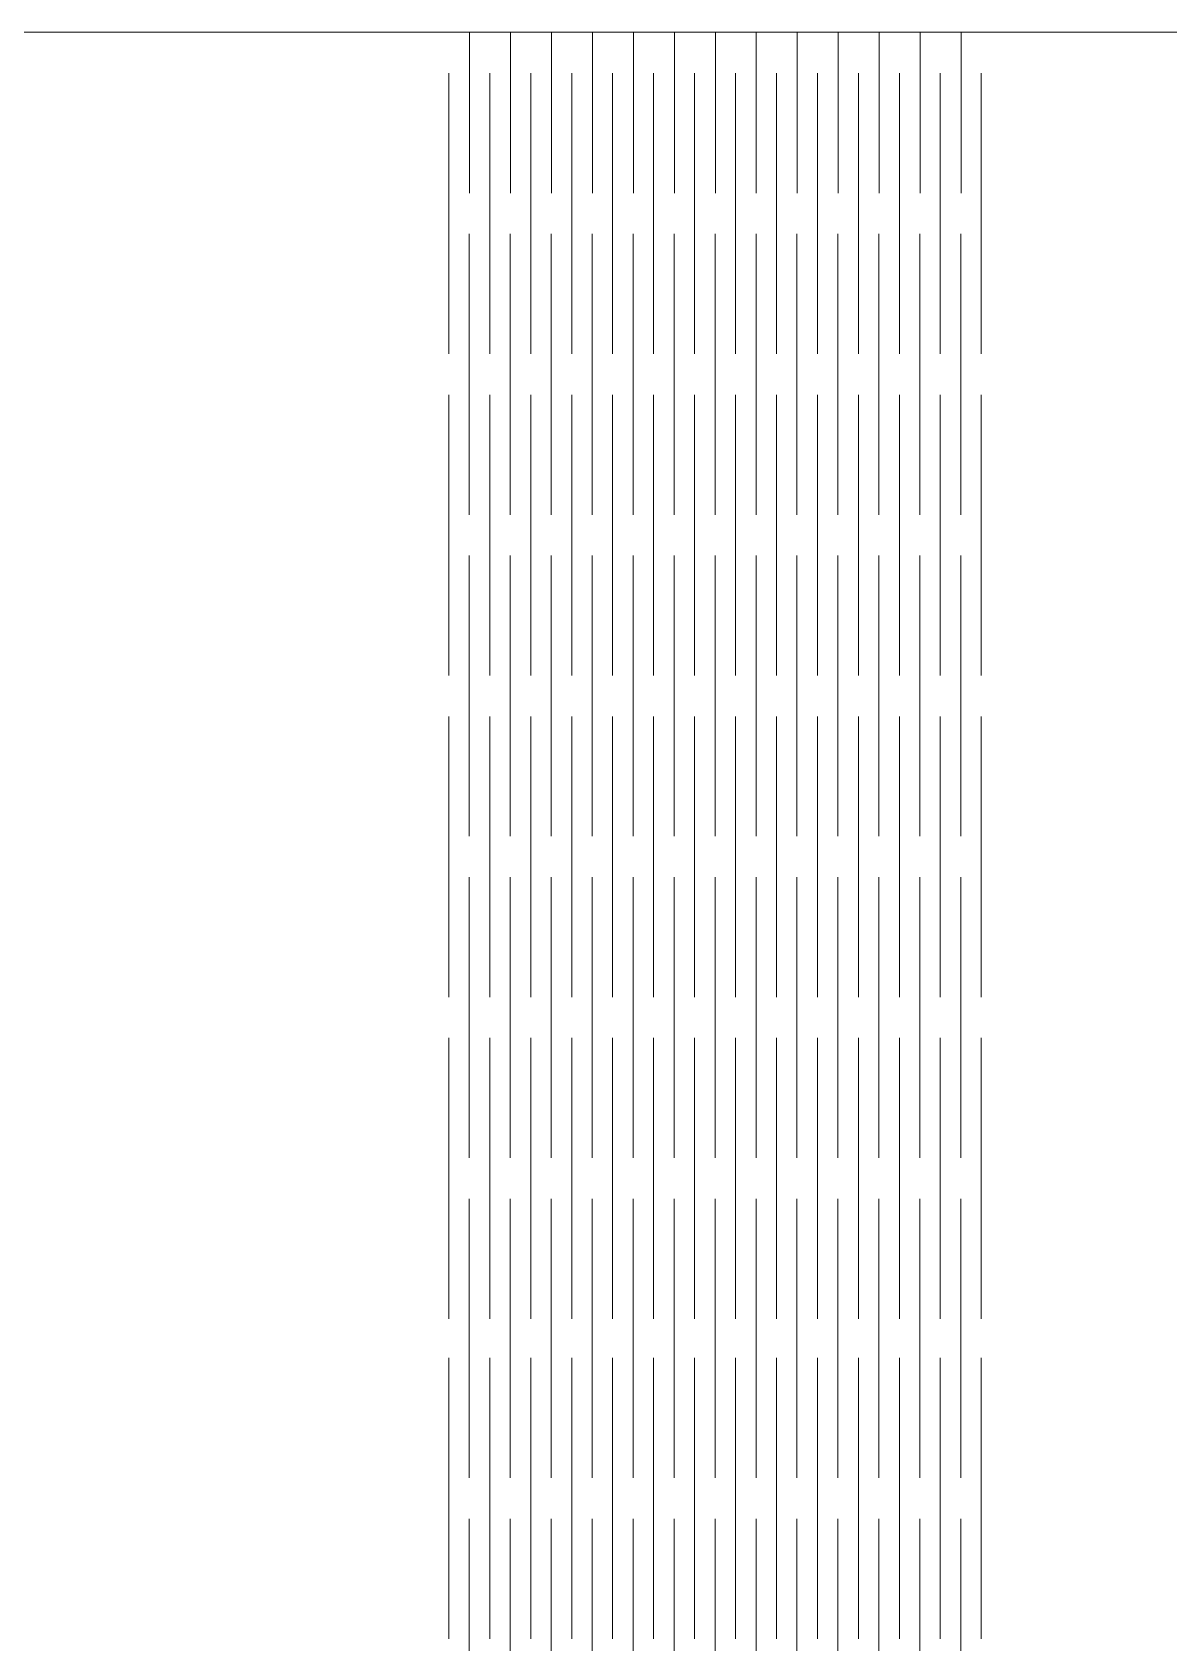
# Model space of a CAD drawing. Header units: millimetres. Extents: x -253 to 334, y -87 to 330.
# Drawn here: x -64 to 19.3, y 212.2 to 330.2 of the extents above; entities that cross this region are included whole.
import ezdxf

# ---------------------------------------------------------------- set-up
doc = ezdxf.new("R2010")
doc.units = ezdxf.units.MM
doc.header["$MEASUREMENT"] = 0
doc.layers.add('layer 1', color=7, linetype='Continuous')

msp = doc.modelspace()

# ---------------------------------------------------------------- linework, layer by layer
at = {"layer": 'layer 1', "color": 250, "lineweight": 9}
for points, knots in [([(-242.83, 232.9704), (-242.83, 232.9704), (-242.83, 296.349), (-242.83, 296.349), (-242.83, 296.349), (-242.83, 296.349), (-242.83, 322.1543), (-242.83, 322.1543), (-242.83, 322.1543), (-242.83, 326.5543), (-239.23, 330.1543), (-234.8301, 330.1543), (-234.8301, 330.1543), (-234.8301, 330.1543), (-46.9461, 330.1543), (-46.9461, 330.1543)], [0, 0, 0, 0, 0.2, 0.2, 0.2, 0.2, 0.4, 0.4, 0.4, 0.4, 0.6, 0.6, 0.6, 0.6, 1, 1, 1, 1]), ([(140.4009, 232.9704), (140.4009, 232.9704), (140.4009, 296.349), (140.4009, 296.349), (140.4009, 296.349), (140.4009, 296.349), (140.4009, 322.1543), (140.4009, 322.1543), (140.4009, 322.1543), (140.4009, 326.5543), (136.8009, 330.1543), (132.4009, 330.1543), (132.4009, 330.1543), (132.4009, 330.1543), (-46.9461, 330.1543), (-46.9461, 330.1543)], [0, 0, 0, 0, 0.2, 0.2, 0.2, 0.2, 0.4, 0.4, 0.4, 0.4, 0.6, 0.6, 0.6, 0.6, 1, 1, 1, 1]), ([(-33.4571, 306.5887), (-33.4571, 306.5887), (-33.4571, 327.1543), (-33.4571, 327.1543), (-33.4571, 327.1543), (-33.4571, 327.1543), (-33.4571, 306.5887), (-33.4571, 306.5887)], [0, 0, 0, 0, 0.33333333, 0.33333333, 0.33333333, 0.33333333, 1, 1, 1, 1]), ([(-30.4571, 306.5887), (-30.4571, 306.5887), (-30.4571, 327.1543), (-30.4571, 327.1543), (-30.4571, 327.1543), (-30.4571, 327.1543), (-30.4571, 306.5887), (-30.4571, 306.5887)], [0, 0, 0, 0, 0.33333333, 0.33333333, 0.33333333, 0.33333333, 1, 1, 1, 1]), ([(-27.4571, 306.5887), (-27.4571, 306.5887), (-27.4571, 327.1543), (-27.4571, 327.1543), (-27.4571, 327.1543), (-27.4571, 327.1543), (-27.4571, 306.5887), (-27.4571, 306.5887)], [0, 0, 0, 0, 0.33333333, 0.33333333, 0.33333333, 0.33333333, 1, 1, 1, 1]), ([(-24.4571, 306.5887), (-24.4571, 306.5887), (-24.4571, 327.1543), (-24.4571, 327.1543), (-24.4571, 327.1543), (-24.4571, 327.1543), (-24.4571, 306.5887), (-24.4571, 306.5887)], [0, 0, 0, 0, 0.33333333, 0.33333333, 0.33333333, 0.33333333, 1, 1, 1, 1]), ([(-21.4571, 306.5887), (-21.4571, 306.5887), (-21.4571, 327.1543), (-21.4571, 327.1543), (-21.4571, 327.1543), (-21.4571, 327.1543), (-21.4571, 306.5887), (-21.4571, 306.5887)], [0, 0, 0, 0, 0.33333333, 0.33333333, 0.33333333, 0.33333333, 1, 1, 1, 1]), ([(-18.4571, 306.5887), (-18.4571, 306.5887), (-18.4571, 327.1543), (-18.4571, 327.1543), (-18.4571, 327.1543), (-18.4571, 306.5887), (-18.4571, 306.5887)], [0, 0, 0, 0, 1, 1, 1, 21.5656, 21.5656, 21.5656, 21.5656]), ([(-15.4571, 306.5887), (-15.4571, 306.5887), (-15.4571, 327.1543), (-15.4571, 327.1543), (-15.4571, 327.1543), (-15.4571, 327.1543), (-15.4571, 306.5887), (-15.4571, 306.5887)], [0, 0, 0, 0, 0.33333333, 0.33333333, 0.33333333, 0.33333333, 1, 1, 1, 1]), ([(-12.4571, 306.5887), (-12.4571, 306.5887), (-12.4571, 327.1543), (-12.4571, 327.1543), (-12.4571, 327.1543), (-12.4571, 327.1543), (-12.4571, 306.5887), (-12.4571, 306.5887)], [0, 0, 0, 0, 0.33333333, 0.33333333, 0.33333333, 0.33333333, 1, 1, 1, 1]), ([(-9.4571, 306.5887), (-9.4571, 306.5887), (-9.4571, 327.1543), (-9.4571, 327.1543), (-9.4571, 327.1543), (-9.4571, 327.1543), (-9.4571, 306.5887), (-9.4571, 306.5887)], [0, 0, 0, 0, 0.33333333, 0.33333333, 0.33333333, 0.33333333, 1, 1, 1, 1]), ([(-6.4571, 306.5887), (-6.4571, 306.5887), (-6.4571, 327.1543), (-6.4571, 327.1543), (-6.4571, 327.1543), (-6.4571, 327.1543), (-6.4571, 306.5887), (-6.4571, 306.5887)], [0, 0, 0, 0, 0.33333333, 0.33333333, 0.33333333, 0.33333333, 1, 1, 1, 1]), ([(-3.4571, 306.5887), (-3.4571, 306.5887), (-3.4571, 327.1543), (-3.4571, 327.1543), (-3.4571, 327.1543), (-3.4571, 327.1543), (-3.4571, 306.5887), (-3.4571, 306.5887)], [0, 0, 0, 0, 0.33333333, 0.33333333, 0.33333333, 0.33333333, 1, 1, 1, 1]), ([(-0.4571, 306.5887), (-0.4571, 306.5887), (-0.4571, 327.1543), (-0.4571, 327.1543), (-0.4571, 327.1543), (-0.4571, 327.1543), (-0.4571, 306.5887), (-0.4571, 306.5887)], [0, 0, 0, 0, 0.33333333, 0.33333333, 0.33333333, 0.33333333, 1, 1, 1, 1]), ([(2.5429, 306.5887), (2.5429, 306.5887), (2.5429, 327.1543), (2.5429, 327.1543), (2.5429, 327.1543), (2.5429, 327.1543), (2.5429, 306.5887), (2.5429, 306.5887)], [0, 0, 0, 0, 0.33333333, 0.33333333, 0.33333333, 0.33333333, 1, 1, 1, 1]), ([(5.5429, 306.5887), (5.5429, 306.5887), (5.5429, 327.1543), (5.5429, 327.1543), (5.5429, 327.1543), (5.5429, 327.1543), (5.5429, 306.5887), (5.5429, 306.5887)], [0, 0, 0, 0, 0.33333333, 0.33333333, 0.33333333, 0.33333333, 1, 1, 1, 1]), ([(-31.9571, 294.811), (-31.9571, 294.811), (-31.9571, 315.3765), (-31.9571, 315.3765), (-31.9571, 315.3765), (-31.9571, 315.3765), (-31.9571, 294.811), (-31.9571, 294.811)], [0, 0, 0, 0, 0.33333333, 0.33333333, 0.33333333, 0.33333333, 1, 1, 1, 1]), ([(-28.9571, 294.811), (-28.9571, 294.811), (-28.9571, 315.3765), (-28.9571, 315.3765), (-28.9571, 315.3765), (-28.9571, 315.3765), (-28.9571, 294.811), (-28.9571, 294.811)], [0, 0, 0, 0, 0.33333333, 0.33333333, 0.33333333, 0.33333333, 1, 1, 1, 1]), ([(-25.9571, 294.811), (-25.9571, 294.811), (-25.9571, 315.3765), (-25.9571, 315.3765), (-25.9571, 315.3765), (-25.9571, 315.3765), (-25.9571, 294.811), (-25.9571, 294.811)], [0, 0, 0, 0, 0.33333333, 0.33333333, 0.33333333, 0.33333333, 1, 1, 1, 1]), ([(-22.9571, 294.811), (-22.9571, 294.811), (-22.9571, 315.3765), (-22.9571, 315.3765), (-22.9571, 315.3765), (-22.9571, 315.3765), (-22.9571, 294.811), (-22.9571, 294.811)], [0, 0, 0, 0, 0.33333333, 0.33333333, 0.33333333, 0.33333333, 1, 1, 1, 1]), ([(-19.9571, 294.811), (-19.9571, 294.811), (-19.9571, 315.3765), (-19.9571, 315.3765), (-19.9571, 315.3765), (-19.9571, 315.3765), (-19.9571, 294.811), (-19.9571, 294.811)], [0, 0, 0, 0, 0.33333333, 0.33333333, 0.33333333, 0.33333333, 1, 1, 1, 1]), ([(-16.9571, 294.811), (-16.9571, 294.811), (-16.9571, 315.3765), (-16.9571, 315.3765), (-16.9571, 315.3765), (-16.9571, 315.3765), (-16.9571, 294.811), (-16.9571, 294.811)], [0, 0, 0, 0, 0.33333333, 0.33333333, 0.33333333, 0.33333333, 1, 1, 1, 1]), ([(-13.9571, 294.811), (-13.9571, 294.811), (-13.9571, 315.3765), (-13.9571, 315.3765), (-13.9571, 315.3765), (-13.9571, 315.3765), (-13.9571, 294.811), (-13.9571, 294.811)], [0, 0, 0, 0, 0.33333333, 0.33333333, 0.33333333, 0.33333333, 1, 1, 1, 1]), ([(-10.9571, 294.811), (-10.9571, 294.811), (-10.9571, 315.3765), (-10.9571, 315.3765), (-10.9571, 315.3765), (-10.9571, 315.3765), (-10.9571, 294.811), (-10.9571, 294.811)], [0, 0, 0, 0, 0.33333333, 0.33333333, 0.33333333, 0.33333333, 1, 1, 1, 1]), ([(-7.9571, 294.811), (-7.9571, 294.811), (-7.9571, 315.3765), (-7.9571, 315.3765), (-7.9571, 315.3765), (-7.9571, 315.3765), (-7.9571, 294.811), (-7.9571, 294.811)], [0, 0, 0, 0, 0.33333333, 0.33333333, 0.33333333, 0.33333333, 1, 1, 1, 1]), ([(-4.9571, 294.811), (-4.9571, 294.811), (-4.9571, 315.3765), (-4.9571, 315.3765), (-4.9571, 315.3765), (-4.9571, 315.3765), (-4.9571, 294.811), (-4.9571, 294.811)], [0, 0, 0, 0, 0.33333333, 0.33333333, 0.33333333, 0.33333333, 1, 1, 1, 1]), ([(-1.9571, 294.811), (-1.9571, 294.811), (-1.9571, 315.3765), (-1.9571, 315.3765), (-1.9571, 315.3765), (-1.9571, 315.3765), (-1.9571, 294.811), (-1.9571, 294.811)], [0, 0, 0, 0, 0.33333333, 0.33333333, 0.33333333, 0.33333333, 1, 1, 1, 1]), ([(1.0429, 294.811), (1.0429, 294.811), (1.0429, 315.3765), (1.0429, 315.3765), (1.0429, 315.3765), (1.0429, 315.3765), (1.0429, 294.811), (1.0429, 294.811)], [0, 0, 0, 0, 0.33333333, 0.33333333, 0.33333333, 0.33333333, 1, 1, 1, 1]), ([(4.0429, 294.811), (4.0429, 294.811), (4.0429, 315.3765), (4.0429, 315.3765), (4.0429, 315.3765), (4.0429, 315.3765), (4.0429, 294.811), (4.0429, 294.811)], [0, 0, 0, 0, 0.33333333, 0.33333333, 0.33333333, 0.33333333, 1, 1, 1, 1]), ([(-33.4571, 283.0332), (-33.4571, 283.0332), (-33.4571, 303.5987), (-33.4571, 303.5987), (-33.4571, 303.5987), (-33.4571, 303.5987), (-33.4571, 283.0332), (-33.4571, 283.0332)], [0, 0, 0, 0, 0.33333333, 0.33333333, 0.33333333, 0.33333333, 1, 1, 1, 1]), ([(-30.4571, 283.0332), (-30.4571, 283.0332), (-30.4571, 303.5987), (-30.4571, 303.5987), (-30.4571, 303.5987), (-30.4571, 303.5987), (-30.4571, 283.0332), (-30.4571, 283.0332)], [0, 0, 0, 0, 0.33333333, 0.33333333, 0.33333333, 0.33333333, 1, 1, 1, 1]), ([(-27.4571, 283.0332), (-27.4571, 283.0332), (-27.4571, 303.5987), (-27.4571, 303.5987), (-27.4571, 303.5987), (-27.4571, 303.5987), (-27.4571, 283.0332), (-27.4571, 283.0332)], [0, 0, 0, 0, 0.33333333, 0.33333333, 0.33333333, 0.33333333, 1, 1, 1, 1]), ([(-24.4571, 283.0332), (-24.4571, 283.0332), (-24.4571, 303.5987), (-24.4571, 303.5987), (-24.4571, 303.5987), (-24.4571, 303.5987), (-24.4571, 283.0332), (-24.4571, 283.0332)], [0, 0, 0, 0, 0.33333333, 0.33333333, 0.33333333, 0.33333333, 1, 1, 1, 1]), ([(-21.4571, 283.0332), (-21.4571, 283.0332), (-21.4571, 303.5987), (-21.4571, 303.5987), (-21.4571, 303.5987), (-21.4571, 303.5987), (-21.4571, 283.0332), (-21.4571, 283.0332)], [0, 0, 0, 0, 0.33333333, 0.33333333, 0.33333333, 0.33333333, 1, 1, 1, 1]), ([(-18.4571, 283.0332), (-18.4571, 283.0332), (-18.4571, 303.5987), (-18.4571, 303.5987), (-18.4571, 303.5987), (-18.4571, 303.5987), (-18.4571, 283.0332), (-18.4571, 283.0332)], [0, 0, 0, 0, 0.33333333, 0.33333333, 0.33333333, 0.33333333, 1, 1, 1, 1]), ([(-15.4571, 283.0332), (-15.4571, 283.0332), (-15.4571, 303.5987), (-15.4571, 303.5987), (-15.4571, 303.5987), (-15.4571, 303.5987), (-15.4571, 283.0332), (-15.4571, 283.0332)], [0, 0, 0, 0, 0.33333333, 0.33333333, 0.33333333, 0.33333333, 1, 1, 1, 1]), ([(-12.4571, 283.0332), (-12.4571, 283.0332), (-12.4571, 303.5987), (-12.4571, 303.5987), (-12.4571, 303.5987), (-12.4571, 303.5987), (-12.4571, 283.0332), (-12.4571, 283.0332)], [0, 0, 0, 0, 0.33333333, 0.33333333, 0.33333333, 0.33333333, 1, 1, 1, 1]), ([(-9.4571, 283.0332), (-9.4571, 283.0332), (-9.4571, 303.5987), (-9.4571, 303.5987), (-9.4571, 303.5987), (-9.4571, 303.5987), (-9.4571, 283.0332), (-9.4571, 283.0332)], [0, 0, 0, 0, 0.33333333, 0.33333333, 0.33333333, 0.33333333, 1, 1, 1, 1]), ([(-6.4571, 283.0332), (-6.4571, 283.0332), (-6.4571, 303.5987), (-6.4571, 303.5987), (-6.4571, 303.5987), (-6.4571, 303.5987), (-6.4571, 283.0332), (-6.4571, 283.0332)], [0, 0, 0, 0, 0.33333333, 0.33333333, 0.33333333, 0.33333333, 1, 1, 1, 1]), ([(-3.4571, 283.0332), (-3.4571, 283.0332), (-3.4571, 303.5987), (-3.4571, 303.5987), (-3.4571, 303.5987), (-3.4571, 303.5987), (-3.4571, 283.0332), (-3.4571, 283.0332)], [0, 0, 0, 0, 0.33333333, 0.33333333, 0.33333333, 0.33333333, 1, 1, 1, 1]), ([(-0.4571, 283.0332), (-0.4571, 283.0332), (-0.4571, 303.5987), (-0.4571, 303.5987), (-0.4571, 303.5987), (-0.4571, 303.5987), (-0.4571, 283.0332), (-0.4571, 283.0332)], [0, 0, 0, 0, 0.33333333, 0.33333333, 0.33333333, 0.33333333, 1, 1, 1, 1]), ([(2.5429, 283.0332), (2.5429, 283.0332), (2.5429, 303.5987), (2.5429, 303.5987), (2.5429, 303.5987), (2.5429, 303.5987), (2.5429, 283.0332), (2.5429, 283.0332)], [0, 0, 0, 0, 0.33333333, 0.33333333, 0.33333333, 0.33333333, 1, 1, 1, 1]), ([(5.5429, 283.0332), (5.5429, 283.0332), (5.5429, 303.5987), (5.5429, 303.5987), (5.5429, 303.5987), (5.5429, 303.5987), (5.5429, 283.0332), (5.5429, 283.0332)], [0, 0, 0, 0, 0.33333333, 0.33333333, 0.33333333, 0.33333333, 1, 1, 1, 1]), ([(-31.9571, 271.2554), (-31.9571, 271.2554), (-31.9571, 291.8209), (-31.9571, 291.8209), (-31.9571, 291.8209), (-31.9571, 291.8209), (-31.9571, 271.2554), (-31.9571, 271.2554)], [0, 0, 0, 0, 0.33333333, 0.33333333, 0.33333333, 0.33333333, 1, 1, 1, 1]), ([(-28.9571, 271.2554), (-28.9571, 271.2554), (-28.9571, 291.8209), (-28.9571, 291.8209), (-28.9571, 291.8209), (-28.9571, 291.8209), (-28.9571, 271.2554), (-28.9571, 271.2554)], [0, 0, 0, 0, 0.33333333, 0.33333333, 0.33333333, 0.33333333, 1, 1, 1, 1]), ([(-25.9571, 271.2554), (-25.9571, 271.2554), (-25.9571, 291.8209), (-25.9571, 291.8209), (-25.9571, 291.8209), (-25.9571, 291.8209), (-25.9571, 271.2554), (-25.9571, 271.2554)], [0, 0, 0, 0, 0.33333333, 0.33333333, 0.33333333, 0.33333333, 1, 1, 1, 1]), ([(-22.9571, 271.2554), (-22.9571, 271.2554), (-22.9571, 291.8209), (-22.9571, 291.8209), (-22.9571, 291.8209), (-22.9571, 291.8209), (-22.9571, 271.2554), (-22.9571, 271.2554)], [0, 0, 0, 0, 0.33333333, 0.33333333, 0.33333333, 0.33333333, 1, 1, 1, 1]), ([(-19.9571, 271.2554), (-19.9571, 271.2554), (-19.9571, 291.8209), (-19.9571, 291.8209), (-19.9571, 291.8209), (-19.9571, 291.8209), (-19.9571, 271.2554), (-19.9571, 271.2554)], [0, 0, 0, 0, 0.33333333, 0.33333333, 0.33333333, 0.33333333, 1, 1, 1, 1]), ([(-16.9571, 271.2554), (-16.9571, 271.2554), (-16.9571, 291.8209), (-16.9571, 291.8209), (-16.9571, 291.8209), (-16.9571, 291.8209), (-16.9571, 271.2554), (-16.9571, 271.2554)], [0, 0, 0, 0, 0.33333333, 0.33333333, 0.33333333, 0.33333333, 1, 1, 1, 1]), ([(-13.9571, 271.2554), (-13.9571, 271.2554), (-13.9571, 291.8209), (-13.9571, 291.8209), (-13.9571, 291.8209), (-13.9571, 291.8209), (-13.9571, 271.2554), (-13.9571, 271.2554)], [0, 0, 0, 0, 0.33333333, 0.33333333, 0.33333333, 0.33333333, 1, 1, 1, 1]), ([(-10.9571, 271.2554), (-10.9571, 271.2554), (-10.9571, 291.8209), (-10.9571, 291.8209), (-10.9571, 291.8209), (-10.9571, 291.8209), (-10.9571, 271.2554), (-10.9571, 271.2554)], [0, 0, 0, 0, 0.33333333, 0.33333333, 0.33333333, 0.33333333, 1, 1, 1, 1]), ([(-7.9571, 271.2554), (-7.9571, 271.2554), (-7.9571, 291.8209), (-7.9571, 291.8209), (-7.9571, 291.8209), (-7.9571, 291.8209), (-7.9571, 271.2554), (-7.9571, 271.2554)], [0, 0, 0, 0, 0.33333333, 0.33333333, 0.33333333, 0.33333333, 1, 1, 1, 1]), ([(-4.9571, 271.2554), (-4.9571, 271.2554), (-4.9571, 291.8209), (-4.9571, 291.8209), (-4.9571, 291.8209), (-4.9571, 291.8209), (-4.9571, 271.2554), (-4.9571, 271.2554)], [0, 0, 0, 0, 0.33333333, 0.33333333, 0.33333333, 0.33333333, 1, 1, 1, 1]), ([(-1.9571, 271.2554), (-1.9571, 271.2554), (-1.9571, 291.8209), (-1.9571, 291.8209), (-1.9571, 291.8209), (-1.9571, 291.8209), (-1.9571, 271.2554), (-1.9571, 271.2554)], [0, 0, 0, 0, 0.33333333, 0.33333333, 0.33333333, 0.33333333, 1, 1, 1, 1]), ([(1.0429, 271.2554), (1.0429, 271.2554), (1.0429, 291.8209), (1.0429, 291.8209), (1.0429, 291.8209), (1.0429, 291.8209), (1.0429, 271.2554), (1.0429, 271.2554)], [0, 0, 0, 0, 0.33333333, 0.33333333, 0.33333333, 0.33333333, 1, 1, 1, 1]), ([(4.0429, 271.2554), (4.0429, 271.2554), (4.0429, 291.8209), (4.0429, 291.8209), (4.0429, 291.8209), (4.0429, 291.8209), (4.0429, 271.2554), (4.0429, 271.2554)], [0, 0, 0, 0, 0.33333333, 0.33333333, 0.33333333, 0.33333333, 1, 1, 1, 1]), ([(-33.4571, 259.4776), (-33.4571, 259.4776), (-33.4571, 280.0432), (-33.4571, 280.0432), (-33.4571, 280.0432), (-33.4571, 280.0432), (-33.4571, 259.4776), (-33.4571, 259.4776)], [0, 0, 0, 0, 0.33333333, 0.33333333, 0.33333333, 0.33333333, 1, 1, 1, 1]), ([(-30.4571, 259.4776), (-30.4571, 259.4776), (-30.4571, 280.0432), (-30.4571, 280.0432), (-30.4571, 280.0432), (-30.4571, 280.0432), (-30.4571, 259.4776), (-30.4571, 259.4776)], [0, 0, 0, 0, 0.33333333, 0.33333333, 0.33333333, 0.33333333, 1, 1, 1, 1]), ([(-27.4571, 259.4776), (-27.4571, 259.4776), (-27.4571, 280.0432), (-27.4571, 280.0432), (-27.4571, 280.0432), (-27.4571, 280.0432), (-27.4571, 259.4776), (-27.4571, 259.4776)], [0, 0, 0, 0, 0.33333333, 0.33333333, 0.33333333, 0.33333333, 1, 1, 1, 1]), ([(-24.4571, 259.4776), (-24.4571, 259.4776), (-24.4571, 280.0432), (-24.4571, 280.0432), (-24.4571, 280.0432), (-24.4571, 280.0432), (-24.4571, 259.4776), (-24.4571, 259.4776)], [0, 0, 0, 0, 0.33333333, 0.33333333, 0.33333333, 0.33333333, 1, 1, 1, 1]), ([(-21.4571, 259.4776), (-21.4571, 259.4776), (-21.4571, 280.0432), (-21.4571, 280.0432), (-21.4571, 280.0432), (-21.4571, 280.0432), (-21.4571, 259.4776), (-21.4571, 259.4776)], [0, 0, 0, 0, 0.33333333, 0.33333333, 0.33333333, 0.33333333, 1, 1, 1, 1]), ([(-18.4571, 259.4776), (-18.4571, 259.4776), (-18.4571, 280.0432), (-18.4571, 280.0432), (-18.4571, 280.0432), (-18.4571, 280.0432), (-18.4571, 259.4776), (-18.4571, 259.4776)], [0, 0, 0, 0, 0.33333333, 0.33333333, 0.33333333, 0.33333333, 1, 1, 1, 1]), ([(-15.4571, 259.4776), (-15.4571, 259.4776), (-15.4571, 280.0432), (-15.4571, 280.0432), (-15.4571, 280.0432), (-15.4571, 280.0432), (-15.4571, 259.4776), (-15.4571, 259.4776)], [0, 0, 0, 0, 0.33333333, 0.33333333, 0.33333333, 0.33333333, 1, 1, 1, 1]), ([(-12.4571, 259.4776), (-12.4571, 259.4776), (-12.4571, 280.0432), (-12.4571, 280.0432), (-12.4571, 280.0432), (-12.4571, 280.0432), (-12.4571, 259.4776), (-12.4571, 259.4776)], [0, 0, 0, 0, 0.33333333, 0.33333333, 0.33333333, 0.33333333, 1, 1, 1, 1]), ([(-9.4571, 259.4776), (-9.4571, 259.4776), (-9.4571, 280.0432), (-9.4571, 280.0432), (-9.4571, 280.0432), (-9.4571, 280.0432), (-9.4571, 259.4776), (-9.4571, 259.4776)], [0, 0, 0, 0, 0.33333333, 0.33333333, 0.33333333, 0.33333333, 1, 1, 1, 1]), ([(-6.4571, 259.4776), (-6.4571, 259.4776), (-6.4571, 280.0432), (-6.4571, 280.0432), (-6.4571, 280.0432), (-6.4571, 280.0432), (-6.4571, 259.4776), (-6.4571, 259.4776)], [0, 0, 0, 0, 0.33333333, 0.33333333, 0.33333333, 0.33333333, 1, 1, 1, 1]), ([(-3.4571, 259.4776), (-3.4571, 259.4776), (-3.4571, 280.0432), (-3.4571, 280.0432), (-3.4571, 280.0432), (-3.4571, 280.0432), (-3.4571, 259.4776), (-3.4571, 259.4776)], [0, 0, 0, 0, 0.33333333, 0.33333333, 0.33333333, 0.33333333, 1, 1, 1, 1]), ([(-0.4571, 259.4776), (-0.4571, 259.4776), (-0.4571, 280.0432), (-0.4571, 280.0432), (-0.4571, 280.0432), (-0.4571, 280.0432), (-0.4571, 259.4776), (-0.4571, 259.4776)], [0, 0, 0, 0, 0.33333333, 0.33333333, 0.33333333, 0.33333333, 1, 1, 1, 1]), ([(2.5429, 259.4776), (2.5429, 259.4776), (2.5429, 280.0432), (2.5429, 280.0432), (2.5429, 280.0432), (2.5429, 280.0432), (2.5429, 259.4776), (2.5429, 259.4776)], [0, 0, 0, 0, 0.33333333, 0.33333333, 0.33333333, 0.33333333, 1, 1, 1, 1]), ([(5.5429, 259.4776), (5.5429, 259.4776), (5.5429, 280.0432), (5.5429, 280.0432), (5.5429, 280.0432), (5.5429, 280.0432), (5.5429, 259.4776), (5.5429, 259.4776)], [0, 0, 0, 0, 0.33333333, 0.33333333, 0.33333333, 0.33333333, 1, 1, 1, 1]), ([(-31.9571, 247.6999), (-31.9571, 247.6999), (-31.9571, 268.2654), (-31.9571, 268.2654), (-31.9571, 268.2654), (-31.9571, 268.2654), (-31.9571, 247.6999), (-31.9571, 247.6999)], [0, 0, 0, 0, 0.33333333, 0.33333333, 0.33333333, 0.33333333, 1, 1, 1, 1]), ([(-28.9571, 247.6999), (-28.9571, 247.6999), (-28.9571, 268.2654), (-28.9571, 268.2654), (-28.9571, 268.2654), (-28.9571, 268.2654), (-28.9571, 247.6999), (-28.9571, 247.6999)], [0, 0, 0, 0, 0.33333333, 0.33333333, 0.33333333, 0.33333333, 1, 1, 1, 1]), ([(-25.9571, 247.6999), (-25.9571, 247.6999), (-25.9571, 268.2654), (-25.9571, 268.2654), (-25.9571, 268.2654), (-25.9571, 268.2654), (-25.9571, 247.6999), (-25.9571, 247.6999)], [0, 0, 0, 0, 0.33333333, 0.33333333, 0.33333333, 0.33333333, 1, 1, 1, 1]), ([(-22.9571, 247.6999), (-22.9571, 247.6999), (-22.9571, 268.2654), (-22.9571, 268.2654), (-22.9571, 268.2654), (-22.9571, 268.2654), (-22.9571, 247.6999), (-22.9571, 247.6999)], [0, 0, 0, 0, 0.33333333, 0.33333333, 0.33333333, 0.33333333, 1, 1, 1, 1]), ([(-19.9571, 247.6999), (-19.9571, 247.6999), (-19.9571, 268.2654), (-19.9571, 268.2654), (-19.9571, 268.2654), (-19.9571, 268.2654), (-19.9571, 247.6999), (-19.9571, 247.6999)], [0, 0, 0, 0, 0.33333333, 0.33333333, 0.33333333, 0.33333333, 1, 1, 1, 1]), ([(-16.9571, 247.6999), (-16.9571, 247.6999), (-16.9571, 268.2654), (-16.9571, 268.2654), (-16.9571, 268.2654), (-16.9571, 268.2654), (-16.9571, 247.6999), (-16.9571, 247.6999)], [0, 0, 0, 0, 0.33333333, 0.33333333, 0.33333333, 0.33333333, 1, 1, 1, 1]), ([(-13.9571, 247.6999), (-13.9571, 247.6999), (-13.9571, 268.2654), (-13.9571, 268.2654), (-13.9571, 268.2654), (-13.9571, 268.2654), (-13.9571, 247.6999), (-13.9571, 247.6999)], [0, 0, 0, 0, 0.33333333, 0.33333333, 0.33333333, 0.33333333, 1, 1, 1, 1]), ([(-10.9571, 247.6999), (-10.9571, 247.6999), (-10.9571, 268.2654), (-10.9571, 268.2654), (-10.9571, 268.2654), (-10.9571, 268.2654), (-10.9571, 247.6999), (-10.9571, 247.6999)], [0, 0, 0, 0, 0.33333333, 0.33333333, 0.33333333, 0.33333333, 1, 1, 1, 1]), ([(-7.9571, 247.6999), (-7.9571, 247.6999), (-7.9571, 268.2654), (-7.9571, 268.2654), (-7.9571, 268.2654), (-7.9571, 268.2654), (-7.9571, 247.6999), (-7.9571, 247.6999)], [0, 0, 0, 0, 0.33333333, 0.33333333, 0.33333333, 0.33333333, 1, 1, 1, 1]), ([(-4.9571, 247.6999), (-4.9571, 247.6999), (-4.9571, 268.2654), (-4.9571, 268.2654), (-4.9571, 268.2654), (-4.9571, 268.2654), (-4.9571, 247.6999), (-4.9571, 247.6999)], [0, 0, 0, 0, 0.33333333, 0.33333333, 0.33333333, 0.33333333, 1, 1, 1, 1]), ([(-1.9571, 247.6999), (-1.9571, 247.6999), (-1.9571, 268.2654), (-1.9571, 268.2654), (-1.9571, 268.2654), (-1.9571, 268.2654), (-1.9571, 247.6999), (-1.9571, 247.6999)], [0, 0, 0, 0, 0.33333333, 0.33333333, 0.33333333, 0.33333333, 1, 1, 1, 1]), ([(1.0429, 247.6999), (1.0429, 247.6999), (1.0429, 268.2654), (1.0429, 268.2654), (1.0429, 268.2654), (1.0429, 268.2654), (1.0429, 247.6999), (1.0429, 247.6999)], [0, 0, 0, 0, 0.33333333, 0.33333333, 0.33333333, 0.33333333, 1, 1, 1, 1]), ([(4.0429, 247.6999), (4.0429, 247.6999), (4.0429, 268.2654), (4.0429, 268.2654), (4.0429, 268.2654), (4.0429, 268.2654), (4.0429, 247.6999), (4.0429, 247.6999)], [0, 0, 0, 0, 0.33333333, 0.33333333, 0.33333333, 0.33333333, 1, 1, 1, 1]), ([(-33.4571, 235.9221), (-33.4571, 235.9221), (-33.4571, 256.4876), (-33.4571, 256.4876), (-33.4571, 256.4876), (-33.4571, 256.4876), (-33.4571, 235.9221), (-33.4571, 235.9221)], [0, 0, 0, 0, 0.33333333, 0.33333333, 0.33333333, 0.33333333, 1, 1, 1, 1]), ([(-30.4571, 235.9221), (-30.4571, 235.9221), (-30.4571, 256.4876), (-30.4571, 256.4876), (-30.4571, 256.4876), (-30.4571, 256.4876), (-30.4571, 235.9221), (-30.4571, 235.9221)], [0, 0, 0, 0, 0.33333333, 0.33333333, 0.33333333, 0.33333333, 1, 1, 1, 1]), ([(-27.4571, 235.9221), (-27.4571, 235.9221), (-27.4571, 256.4876), (-27.4571, 256.4876), (-27.4571, 256.4876), (-27.4571, 256.4876), (-27.4571, 235.9221), (-27.4571, 235.9221)], [0, 0, 0, 0, 0.33333333, 0.33333333, 0.33333333, 0.33333333, 1, 1, 1, 1]), ([(-24.4571, 235.9221), (-24.4571, 235.9221), (-24.4571, 256.4876), (-24.4571, 256.4876), (-24.4571, 256.4876), (-24.4571, 256.4876), (-24.4571, 235.9221), (-24.4571, 235.9221)], [0, 0, 0, 0, 0.33333333, 0.33333333, 0.33333333, 0.33333333, 1, 1, 1, 1]), ([(-21.4571, 235.9221), (-21.4571, 235.9221), (-21.4571, 256.4876), (-21.4571, 256.4876), (-21.4571, 256.4876), (-21.4571, 256.4876), (-21.4571, 235.9221), (-21.4571, 235.9221)], [0, 0, 0, 0, 0.33333333, 0.33333333, 0.33333333, 0.33333333, 1, 1, 1, 1]), ([(-18.4571, 235.9221), (-18.4571, 235.9221), (-18.4571, 256.4876), (-18.4571, 256.4876), (-18.4571, 256.4876), (-18.4571, 256.4876), (-18.4571, 235.9221), (-18.4571, 235.9221)], [0, 0, 0, 0, 0.33333333, 0.33333333, 0.33333333, 0.33333333, 1, 1, 1, 1]), ([(-15.4571, 235.9221), (-15.4571, 235.9221), (-15.4571, 256.4876), (-15.4571, 256.4876), (-15.4571, 256.4876), (-15.4571, 256.4876), (-15.4571, 235.9221), (-15.4571, 235.9221)], [0, 0, 0, 0, 0.33333333, 0.33333333, 0.33333333, 0.33333333, 1, 1, 1, 1]), ([(-12.4571, 235.9221), (-12.4571, 235.9221), (-12.4571, 256.4876), (-12.4571, 256.4876), (-12.4571, 256.4876), (-12.4571, 256.4876), (-12.4571, 235.9221), (-12.4571, 235.9221)], [0, 0, 0, 0, 0.33333333, 0.33333333, 0.33333333, 0.33333333, 1, 1, 1, 1]), ([(-9.4571, 235.9221), (-9.4571, 235.9221), (-9.4571, 256.4876), (-9.4571, 256.4876), (-9.4571, 256.4876), (-9.4571, 256.4876), (-9.4571, 235.9221), (-9.4571, 235.9221)], [0, 0, 0, 0, 0.33333333, 0.33333333, 0.33333333, 0.33333333, 1, 1, 1, 1]), ([(-6.4571, 235.9221), (-6.4571, 235.9221), (-6.4571, 256.4876), (-6.4571, 256.4876), (-6.4571, 256.4876), (-6.4571, 256.4876), (-6.4571, 235.9221), (-6.4571, 235.9221)], [0, 0, 0, 0, 0.33333333, 0.33333333, 0.33333333, 0.33333333, 1, 1, 1, 1]), ([(-3.4571, 235.9221), (-3.4571, 235.9221), (-3.4571, 256.4876), (-3.4571, 256.4876), (-3.4571, 256.4876), (-3.4571, 256.4876), (-3.4571, 235.9221), (-3.4571, 235.9221)], [0, 0, 0, 0, 0.33333333, 0.33333333, 0.33333333, 0.33333333, 1, 1, 1, 1]), ([(-0.4571, 235.9221), (-0.4571, 235.9221), (-0.4571, 256.4876), (-0.4571, 256.4876), (-0.4571, 256.4876), (-0.4571, 256.4876), (-0.4571, 235.9221), (-0.4571, 235.9221)], [0, 0, 0, 0, 0.33333333, 0.33333333, 0.33333333, 0.33333333, 1, 1, 1, 1]), ([(2.5429, 235.9221), (2.5429, 235.9221), (2.5429, 256.4876), (2.5429, 256.4876), (2.5429, 256.4876), (2.5429, 256.4876), (2.5429, 235.9221), (2.5429, 235.9221)], [0, 0, 0, 0, 0.33333333, 0.33333333, 0.33333333, 0.33333333, 1, 1, 1, 1]), ([(5.5429, 235.9221), (5.5429, 235.9221), (5.5429, 256.4876), (5.5429, 256.4876), (5.5429, 256.4876), (5.5429, 256.4876), (5.5429, 235.9221), (5.5429, 235.9221)], [0, 0, 0, 0, 0.33333333, 0.33333333, 0.33333333, 0.33333333, 1, 1, 1, 1]), ([(-31.9571, 232.9704), (-31.9571, 232.9704), (-31.9571, 244.7099), (-31.9571, 244.7099), (-31.9571, 244.7099), (-31.9571, 244.7099), (-31.9571, 232.9704), (-31.9571, 232.9704)], [0, 0, 0, 0, 0.33333333, 0.33333333, 0.33333333, 0.33333333, 1, 1, 1, 1]), ([(-28.9571, 232.9704), (-28.9571, 232.9704), (-28.9571, 244.7099), (-28.9571, 244.7099), (-28.9571, 244.7099), (-28.9571, 244.7099), (-28.9571, 232.9704), (-28.9571, 232.9704)], [0, 0, 0, 0, 0.33333333, 0.33333333, 0.33333333, 0.33333333, 1, 1, 1, 1]), ([(-25.9571, 232.9704), (-25.9571, 232.9704), (-25.9571, 244.7099), (-25.9571, 244.7099), (-25.9571, 244.7099), (-25.9571, 244.7099), (-25.9571, 232.9704), (-25.9571, 232.9704)], [0, 0, 0, 0, 0.33333333, 0.33333333, 0.33333333, 0.33333333, 1, 1, 1, 1]), ([(-22.9571, 232.9704), (-22.9571, 232.9704), (-22.9571, 244.7099), (-22.9571, 244.7099), (-22.9571, 244.7099), (-22.9571, 244.7099), (-22.9571, 232.9704), (-22.9571, 232.9704)], [0, 0, 0, 0, 0.33333333, 0.33333333, 0.33333333, 0.33333333, 1, 1, 1, 1]), ([(-19.9571, 232.9704), (-19.9571, 232.9704), (-19.9571, 244.7099), (-19.9571, 244.7099), (-19.9571, 244.7099), (-19.9571, 244.7099), (-19.9571, 232.9704), (-19.9571, 232.9704)], [0, 0, 0, 0, 0.33333333, 0.33333333, 0.33333333, 0.33333333, 1, 1, 1, 1]), ([(-16.9571, 232.9704), (-16.9571, 232.9704), (-16.9571, 244.7099), (-16.9571, 244.7099), (-16.9571, 244.7099), (-16.9571, 244.7099), (-16.9571, 232.9704), (-16.9571, 232.9704)], [0, 0, 0, 0, 0.33333333, 0.33333333, 0.33333333, 0.33333333, 1, 1, 1, 1]), ([(-13.9571, 232.9704), (-13.9571, 232.9704), (-13.9571, 244.7099), (-13.9571, 244.7099), (-13.9571, 244.7099), (-13.9571, 244.7099), (-13.9571, 232.9704), (-13.9571, 232.9704)], [0, 0, 0, 0, 0.33333333, 0.33333333, 0.33333333, 0.33333333, 1, 1, 1, 1]), ([(-10.9571, 232.9704), (-10.9571, 232.9704), (-10.9571, 244.7099), (-10.9571, 244.7099), (-10.9571, 244.7099), (-10.9571, 244.7099), (-10.9571, 232.9704), (-10.9571, 232.9704)], [0, 0, 0, 0, 0.33333333, 0.33333333, 0.33333333, 0.33333333, 1, 1, 1, 1]), ([(-7.9571, 232.9704), (-7.9571, 232.9704), (-7.9571, 244.7099), (-7.9571, 244.7099), (-7.9571, 244.7099), (-7.9571, 244.7099), (-7.9571, 232.9704), (-7.9571, 232.9704)], [0, 0, 0, 0, 0.33333333, 0.33333333, 0.33333333, 0.33333333, 1, 1, 1, 1]), ([(-4.9571, 232.9704), (-4.9571, 232.9704), (-4.9571, 244.7099), (-4.9571, 244.7099), (-4.9571, 244.7099), (-4.9571, 244.7099), (-4.9571, 232.9704), (-4.9571, 232.9704)], [0, 0, 0, 0, 0.33333333, 0.33333333, 0.33333333, 0.33333333, 1, 1, 1, 1]), ([(-1.9571, 232.9704), (-1.9571, 232.9704), (-1.9571, 244.7099), (-1.9571, 244.7099), (-1.9571, 244.7099), (-1.9571, 244.7099), (-1.9571, 232.9704), (-1.9571, 232.9704)], [0, 0, 0, 0, 0.33333333, 0.33333333, 0.33333333, 0.33333333, 1, 1, 1, 1]), ([(1.0429, 232.9704), (1.0429, 232.9704), (1.0429, 244.7099), (1.0429, 244.7099), (1.0429, 244.7099), (1.0429, 244.7099), (1.0429, 232.9704), (1.0429, 232.9704)], [0, 0, 0, 0, 0.33333333, 0.33333333, 0.33333333, 0.33333333, 1, 1, 1, 1]), ([(4.0429, 232.9704), (4.0429, 232.9704), (4.0429, 244.7099), (4.0429, 244.7099), (4.0429, 244.7099), (4.0429, 244.7099), (4.0429, 232.9704), (4.0429, 232.9704)], [0, 0, 0, 0, 0.33333333, 0.33333333, 0.33333333, 0.33333333, 1, 1, 1, 1]), ([(-105.9461, 138.8269), (-105.9461, 138.8269), (-22.9461, 138.8269), (-22.9461, 138.8269), (-22.9461, 138.8269), (-22.9461, 138.8269), (132.4009, 138.8269), (132.4009, 138.8269), (132.4009, 138.8269), (136.8009, 138.8269), (140.4009, 142.4269), (140.4009, 146.8269), (140.4009, 146.8269), (140.4009, 146.8269), (140.4009, 232.9704), (140.4009, 232.9704)], [0, 0, 0, 0, 0.2, 0.2, 0.2, 0.2, 0.4, 0.4, 0.4, 0.4, 0.6, 0.6, 0.6, 0.6, 1, 1, 1, 1]), ([(-33.4571, 212.4836), (-33.4571, 212.4836), (-33.4571, 233.049), (-33.4571, 233.049), (-33.4571, 233.049), (-33.4571, 233.049), (-33.4571, 212.4836), (-33.4571, 212.4836)], [0, 0, 0, 0, 0.33333333, 0.33333333, 0.33333333, 0.33333333, 1, 1, 1, 1]), ([(-31.9571, 232.9704), (-31.9571, 232.9704), (-31.9571, 224.2612), (-31.9571, 224.2612), (-31.9571, 224.2612), (-31.9571, 224.2612), (-31.9571, 232.9704), (-31.9571, 232.9704)], [0, 0, 0, 0, 0.33333333, 0.33333333, 0.33333333, 0.33333333, 1, 1, 1, 1]), ([(-30.4571, 212.4836), (-30.4571, 212.4836), (-30.4571, 233.049), (-30.4571, 233.049), (-30.4571, 233.049), (-30.4571, 233.049), (-30.4571, 212.4836), (-30.4571, 212.4836)], [0, 0, 0, 0, 0.33333333, 0.33333333, 0.33333333, 0.33333333, 1, 1, 1, 1]), ([(-28.9571, 232.9704), (-28.9571, 232.9704), (-28.9571, 224.2612), (-28.9571, 224.2612), (-28.9571, 224.2612), (-28.9571, 224.2612), (-28.9571, 232.9704), (-28.9571, 232.9704)], [0, 0, 0, 0, 0.33333333, 0.33333333, 0.33333333, 0.33333333, 1, 1, 1, 1]), ([(-27.4571, 212.4836), (-27.4571, 212.4836), (-27.4571, 233.049), (-27.4571, 233.049), (-27.4571, 233.049), (-27.4571, 233.049), (-27.4571, 212.4836), (-27.4571, 212.4836)], [0, 0, 0, 0, 0.33333333, 0.33333333, 0.33333333, 0.33333333, 1, 1, 1, 1]), ([(-25.9571, 232.9704), (-25.9571, 232.9704), (-25.9571, 224.2612), (-25.9571, 224.2612), (-25.9571, 224.2612), (-25.9571, 224.2612), (-25.9571, 232.9704), (-25.9571, 232.9704)], [0, 0, 0, 0, 0.33333333, 0.33333333, 0.33333333, 0.33333333, 1, 1, 1, 1]), ([(-24.4571, 212.4836), (-24.4571, 212.4836), (-24.4571, 233.049), (-24.4571, 233.049), (-24.4571, 233.049), (-24.4571, 233.049), (-24.4571, 212.4836), (-24.4571, 212.4836)], [0, 0, 0, 0, 0.33333333, 0.33333333, 0.33333333, 0.33333333, 1, 1, 1, 1]), ([(-22.9571, 232.9704), (-22.9571, 232.9704), (-22.9571, 224.2612), (-22.9571, 224.2612), (-22.9571, 224.2612), (-22.9571, 224.2612), (-22.9571, 232.9704), (-22.9571, 232.9704)], [0, 0, 0, 0, 0.33333333, 0.33333333, 0.33333333, 0.33333333, 1, 1, 1, 1]), ([(-21.4571, 212.4836), (-21.4571, 212.4836), (-21.4571, 233.049), (-21.4571, 233.049), (-21.4571, 233.049), (-21.4571, 233.049), (-21.4571, 212.4836), (-21.4571, 212.4836)], [0, 0, 0, 0, 0.33333333, 0.33333333, 0.33333333, 0.33333333, 1, 1, 1, 1]), ([(-19.9571, 232.9704), (-19.9571, 232.9704), (-19.9571, 224.2612), (-19.9571, 224.2612), (-19.9571, 224.2612), (-19.9571, 224.2612), (-19.9571, 232.9704), (-19.9571, 232.9704)], [0, 0, 0, 0, 0.33333333, 0.33333333, 0.33333333, 0.33333333, 1, 1, 1, 1]), ([(-18.4571, 212.4836), (-18.4571, 212.4836), (-18.4571, 233.049), (-18.4571, 233.049), (-18.4571, 233.049), (-18.4571, 233.049), (-18.4571, 212.4836), (-18.4571, 212.4836)], [0, 0, 0, 0, 0.33333333, 0.33333333, 0.33333333, 0.33333333, 1, 1, 1, 1]), ([(-16.9571, 232.9704), (-16.9571, 232.9704), (-16.9571, 224.2612), (-16.9571, 224.2612), (-16.9571, 224.2612), (-16.9571, 224.2612), (-16.9571, 232.9704), (-16.9571, 232.9704)], [0, 0, 0, 0, 0.33333333, 0.33333333, 0.33333333, 0.33333333, 1, 1, 1, 1]), ([(-15.4571, 212.4836), (-15.4571, 212.4836), (-15.4571, 233.049), (-15.4571, 233.049), (-15.4571, 233.049), (-15.4571, 233.049), (-15.4571, 212.4836), (-15.4571, 212.4836)], [0, 0, 0, 0, 0.33333333, 0.33333333, 0.33333333, 0.33333333, 1, 1, 1, 1]), ([(-13.9571, 232.9704), (-13.9571, 232.9704), (-13.9571, 224.2612), (-13.9571, 224.2612), (-13.9571, 224.2612), (-13.9571, 224.2612), (-13.9571, 232.9704), (-13.9571, 232.9704)], [0, 0, 0, 0, 0.33333333, 0.33333333, 0.33333333, 0.33333333, 1, 1, 1, 1]), ([(-12.4571, 212.4836), (-12.4571, 212.4836), (-12.4571, 233.049), (-12.4571, 233.049), (-12.4571, 233.049), (-12.4571, 233.049), (-12.4571, 212.4836), (-12.4571, 212.4836)], [0, 0, 0, 0, 0.33333333, 0.33333333, 0.33333333, 0.33333333, 1, 1, 1, 1]), ([(-10.9571, 232.9704), (-10.9571, 232.9704), (-10.9571, 224.2612), (-10.9571, 224.2612), (-10.9571, 224.2612), (-10.9571, 224.2612), (-10.9571, 232.9704), (-10.9571, 232.9704)], [0, 0, 0, 0, 0.33333333, 0.33333333, 0.33333333, 0.33333333, 1, 1, 1, 1]), ([(-9.4571, 212.4836), (-9.4571, 212.4836), (-9.4571, 233.049), (-9.4571, 233.049), (-9.4571, 233.049), (-9.4571, 233.049), (-9.4571, 212.4836), (-9.4571, 212.4836)], [0, 0, 0, 0, 0.33333333, 0.33333333, 0.33333333, 0.33333333, 1, 1, 1, 1]), ([(-7.9571, 232.9704), (-7.9571, 232.9704), (-7.9571, 224.2612), (-7.9571, 224.2612), (-7.9571, 224.2612), (-7.9571, 224.2612), (-7.9571, 232.9704), (-7.9571, 232.9704)], [0, 0, 0, 0, 0.33333333, 0.33333333, 0.33333333, 0.33333333, 1, 1, 1, 1]), ([(-6.4571, 212.4836), (-6.4571, 212.4836), (-6.4571, 233.049), (-6.4571, 233.049), (-6.4571, 233.049), (-6.4571, 233.049), (-6.4571, 212.4836), (-6.4571, 212.4836)], [0, 0, 0, 0, 0.33333333, 0.33333333, 0.33333333, 0.33333333, 1, 1, 1, 1]), ([(-4.9571, 232.9704), (-4.9571, 232.9704), (-4.9571, 224.2612), (-4.9571, 224.2612), (-4.9571, 224.2612), (-4.9571, 224.2612), (-4.9571, 232.9704), (-4.9571, 232.9704)], [0, 0, 0, 0, 0.33333333, 0.33333333, 0.33333333, 0.33333333, 1, 1, 1, 1]), ([(-3.4571, 212.4836), (-3.4571, 212.4836), (-3.4571, 233.049), (-3.4571, 233.049), (-3.4571, 233.049), (-3.4571, 233.049), (-3.4571, 212.4836), (-3.4571, 212.4836)], [0, 0, 0, 0, 0.33333333, 0.33333333, 0.33333333, 0.33333333, 1, 1, 1, 1]), ([(-1.9571, 232.9704), (-1.9571, 232.9704), (-1.9571, 224.2612), (-1.9571, 224.2612), (-1.9571, 224.2612), (-1.9571, 224.2612), (-1.9571, 232.9704), (-1.9571, 232.9704)], [0, 0, 0, 0, 0.33333333, 0.33333333, 0.33333333, 0.33333333, 1, 1, 1, 1]), ([(-0.4571, 212.4836), (-0.4571, 212.4836), (-0.4571, 233.049), (-0.4571, 233.049), (-0.4571, 233.049), (-0.4571, 233.049), (-0.4571, 212.4836), (-0.4571, 212.4836)], [0, 0, 0, 0, 0.33333333, 0.33333333, 0.33333333, 0.33333333, 1, 1, 1, 1]), ([(1.0429, 232.9704), (1.0429, 232.9704), (1.0429, 224.2612), (1.0429, 224.2612), (1.0429, 224.2612), (1.0429, 224.2612), (1.0429, 232.9704), (1.0429, 232.9704)], [0, 0, 0, 0, 0.33333333, 0.33333333, 0.33333333, 0.33333333, 1, 1, 1, 1]), ([(2.5429, 212.4836), (2.5429, 212.4836), (2.5429, 233.049), (2.5429, 233.049), (2.5429, 233.049), (2.5429, 233.049), (2.5429, 212.4836), (2.5429, 212.4836)], [0, 0, 0, 0, 0.33333333, 0.33333333, 0.33333333, 0.33333333, 1, 1, 1, 1]), ([(4.0429, 232.9704), (4.0429, 232.9704), (4.0429, 224.2612), (4.0429, 224.2612), (4.0429, 224.2612), (4.0429, 224.2612), (4.0429, 232.9704), (4.0429, 232.9704)], [0, 0, 0, 0, 0.33333333, 0.33333333, 0.33333333, 0.33333333, 1, 1, 1, 1]), ([(5.5429, 212.4836), (5.5429, 212.4836), (5.5429, 233.049), (5.5429, 233.049), (5.5429, 233.049), (5.5429, 233.049), (5.5429, 212.4836), (5.5429, 212.4836)], [0, 0, 0, 0, 0.33333333, 0.33333333, 0.33333333, 0.33333333, 1, 1, 1, 1]), ([(-31.9571, 200.7058), (-31.9571, 200.7058), (-31.9571, 221.2712), (-31.9571, 221.2712), (-31.9571, 221.2712), (-31.9571, 221.2712), (-31.9571, 200.7058), (-31.9571, 200.7058)], [0, 0, 0, 0, 0.33333333, 0.33333333, 0.33333333, 0.33333333, 1, 1, 1, 1]), ([(-28.9571, 200.7058), (-28.9571, 200.7058), (-28.9571, 221.2712), (-28.9571, 221.2712), (-28.9571, 221.2712), (-28.9571, 221.2712), (-28.9571, 200.7058), (-28.9571, 200.7058)], [0, 0, 0, 0, 0.33333333, 0.33333333, 0.33333333, 0.33333333, 1, 1, 1, 1]), ([(-25.9571, 200.7058), (-25.9571, 200.7058), (-25.9571, 221.2712), (-25.9571, 221.2712), (-25.9571, 221.2712), (-25.9571, 221.2712), (-25.9571, 200.7058), (-25.9571, 200.7058)], [0, 0, 0, 0, 0.33333333, 0.33333333, 0.33333333, 0.33333333, 1, 1, 1, 1]), ([(-22.9571, 200.7058), (-22.9571, 200.7058), (-22.9571, 221.2712), (-22.9571, 221.2712), (-22.9571, 221.2712), (-22.9571, 221.2712), (-22.9571, 200.7058), (-22.9571, 200.7058)], [0, 0, 0, 0, 0.33333333, 0.33333333, 0.33333333, 0.33333333, 1, 1, 1, 1]), ([(-19.9571, 200.7058), (-19.9571, 200.7058), (-19.9571, 221.2712), (-19.9571, 221.2712), (-19.9571, 221.2712), (-19.9571, 221.2712), (-19.9571, 200.7058), (-19.9571, 200.7058)], [0, 0, 0, 0, 0.33333333, 0.33333333, 0.33333333, 0.33333333, 1, 1, 1, 1]), ([(-16.9571, 200.7058), (-16.9571, 200.7058), (-16.9571, 221.2712), (-16.9571, 221.2712), (-16.9571, 221.2712), (-16.9571, 221.2712), (-16.9571, 200.7058), (-16.9571, 200.7058)], [0, 0, 0, 0, 0.33333333, 0.33333333, 0.33333333, 0.33333333, 1, 1, 1, 1]), ([(-13.9571, 200.7058), (-13.9571, 200.7058), (-13.9571, 221.2712), (-13.9571, 221.2712), (-13.9571, 221.2712), (-13.9571, 221.2712), (-13.9571, 200.7058), (-13.9571, 200.7058)], [0, 0, 0, 0, 0.33333333, 0.33333333, 0.33333333, 0.33333333, 1, 1, 1, 1]), ([(-10.9571, 200.7058), (-10.9571, 200.7058), (-10.9571, 221.2712), (-10.9571, 221.2712), (-10.9571, 221.2712), (-10.9571, 221.2712), (-10.9571, 200.7058), (-10.9571, 200.7058)], [0, 0, 0, 0, 0.33333333, 0.33333333, 0.33333333, 0.33333333, 1, 1, 1, 1]), ([(-7.9571, 200.7058), (-7.9571, 200.7058), (-7.9571, 221.2712), (-7.9571, 221.2712), (-7.9571, 221.2712), (-7.9571, 221.2712), (-7.9571, 200.7058), (-7.9571, 200.7058)], [0, 0, 0, 0, 0.33333333, 0.33333333, 0.33333333, 0.33333333, 1, 1, 1, 1]), ([(-4.9571, 200.7058), (-4.9571, 200.7058), (-4.9571, 221.2712), (-4.9571, 221.2712), (-4.9571, 221.2712), (-4.9571, 221.2712), (-4.9571, 200.7058), (-4.9571, 200.7058)], [0, 0, 0, 0, 0.33333333, 0.33333333, 0.33333333, 0.33333333, 1, 1, 1, 1]), ([(-1.9571, 200.7058), (-1.9571, 200.7058), (-1.9571, 221.2712), (-1.9571, 221.2712), (-1.9571, 221.2712), (-1.9571, 221.2712), (-1.9571, 200.7058), (-1.9571, 200.7058)], [0, 0, 0, 0, 0.33333333, 0.33333333, 0.33333333, 0.33333333, 1, 1, 1, 1]), ([(1.0429, 200.7058), (1.0429, 200.7058), (1.0429, 221.2712), (1.0429, 221.2712), (1.0429, 221.2712), (1.0429, 221.2712), (1.0429, 200.7058), (1.0429, 200.7058)], [0, 0, 0, 0, 0.33333333, 0.33333333, 0.33333333, 0.33333333, 1, 1, 1, 1]), ([(4.0429, 200.7058), (4.0429, 200.7058), (4.0429, 221.2712), (4.0429, 221.2712), (4.0429, 221.2712), (4.0429, 221.2712), (4.0429, 200.7058), (4.0429, 200.7058)], [0, 0, 0, 0, 0.33333333, 0.33333333, 0.33333333, 0.33333333, 1, 1, 1, 1])]:
    msp.add_open_spline(points, degree=3, knots=knots, dxfattribs=at)
for points in [[(-31.9349, 318.3765), (-31.9349, 318.3765), (-31.9349, 330.1543), (-31.9349, 330.1543)], [(-28.9349, 318.3765), (-28.9349, 318.3765), (-28.9349, 330.1543), (-28.9349, 330.1543)], [(-25.9349, 318.3765), (-25.9349, 318.3765), (-25.9349, 330.1543), (-25.9349, 330.1543)], [(-22.9349, 318.3765), (-22.9349, 318.3765), (-22.9349, 330.1543), (-22.9349, 330.1543)], [(-19.9349, 318.3765), (-19.9349, 318.3765), (-19.9349, 330.1543), (-19.9349, 330.1543)], [(-16.9349, 318.3765), (-16.9349, 318.3765), (-16.9349, 330.1543), (-16.9349, 330.1543)], [(-13.9349, 318.3765), (-13.9349, 318.3765), (-13.9349, 330.1543), (-13.9349, 330.1543)], [(-10.9349, 318.3765), (-10.9349, 318.3765), (-10.9349, 330.1543), (-10.9349, 330.1543)], [(-7.9349, 318.3765), (-7.9349, 318.3765), (-7.9349, 330.1543), (-7.9349, 330.1543)], [(-4.9349, 318.3765), (-4.9349, 318.3765), (-4.9349, 330.1543), (-4.9349, 330.1543)], [(-1.9349, 318.3765), (-1.9349, 318.3765), (-1.9349, 330.1543), (-1.9349, 330.1543)], [(1.0651, 318.3765), (1.0651, 318.3765), (1.0651, 330.1543), (1.0651, 330.1543)], [(4.0651, 318.3765), (4.0651, 318.3765), (4.0651, 330.1543), (4.0651, 330.1543)]]:
    msp.add_open_spline(points, degree=3, dxfattribs=at)

doc.saveas('drawing.dxf')
